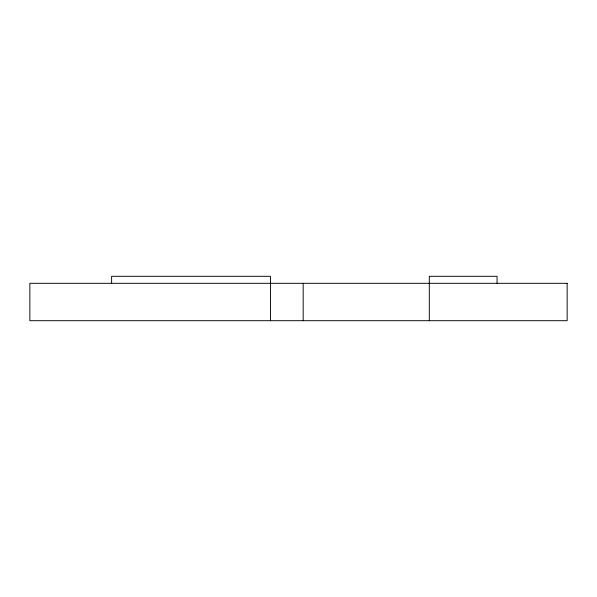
<?xml version="1.0" encoding="UTF-8"?>
<svg xmlns="http://www.w3.org/2000/svg" width="597" height="597" viewBox="0 0 597 597"><rect width="100%" height="100%" fill="white"/><g stroke="black" fill="none" stroke-linecap="round" stroke-linejoin="round"><path stroke-width="0.9" d="M497.07 283.314L497.07 276.307L429.318 276.307L429.318 320.693M303.172 283.314L303.172 320.693M270.463 320.693L270.463 276.307L111.617 276.307L111.617 283.314M567.15 283.314L29.85 283.314L29.85 320.693L567.15 320.693L567.15 283.314"/></g></svg>
